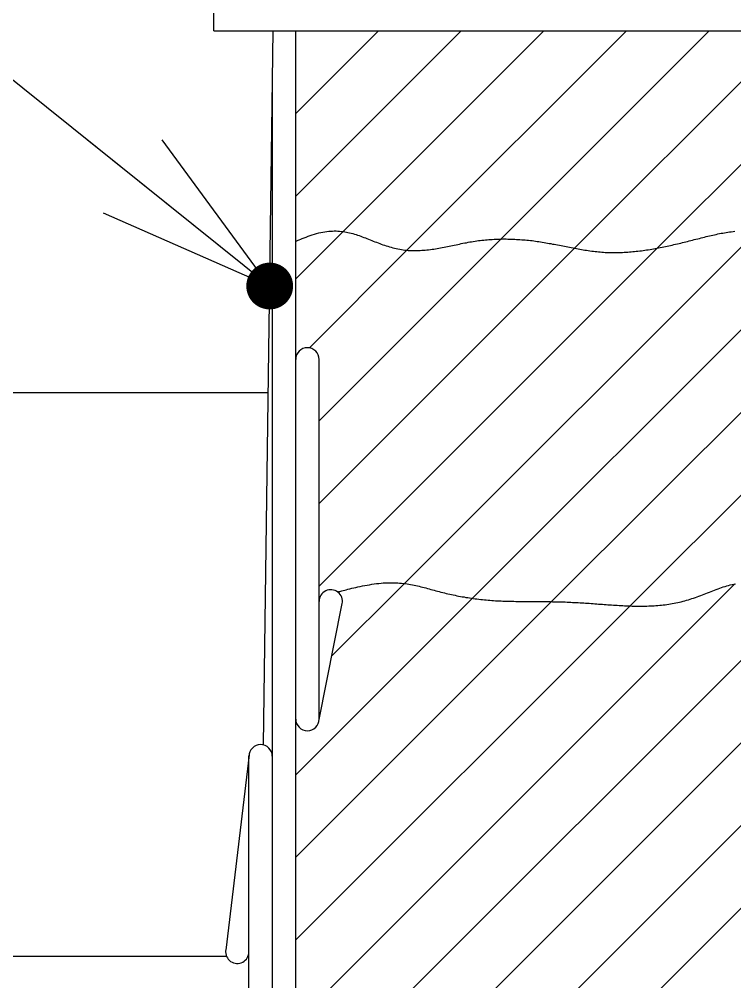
# Model space of a CAD drawing. Extents: x 443 to 1217, y -1921 to -677.
# Drawn here: x 899.13 to 907.28, y -1440.56 to -1429.59 of the extents above; entities that cross this region are included whole.
import ezdxf

# ---------------------------------------------------------------- set-up
doc = ezdxf.new("R2010")
doc.units = 0
doc.header["$MEASUREMENT"] = 0
doc.layers.get('0').update_dxf_attribs({"linetype": 'CONTINUOUS'})
for name, color, linetype in [('2', 2, 'CONTINUOUS'), ('3', 8, 'CONTINUOUS'), ('5', 7, 'CONTINUOUS')]:
    doc.layers.add(name, color=color, linetype=linetype)

msp = doc.modelspace()

# ---------------------------------------------------------------- linework, layer by layer
at = {"color": 7, "linetype": 'Continuous'}
msp.add_line((901.984, -1432.628), (887.891, -1421.33), dxfattribs=at)
at = {"color": 0}
for q in [(899.906, -1430.962), (900.76, -1430.96), (900.091, -1431.796)]:
    msp.add_line((901.984, -1432.628), q, dxfattribs=at)
at = {"color": 0, "const_width": 0.266}
msp.add_lwpolyline([(901.964, -1432.76, 1), (902.005, -1432.496, 1), (901.964, -1432.76)], format="xyb", dxfattribs=at)
at = {"layer": '2', "color": 8, "linetype": 'Continuous'}
for p, q in [((902.281, -1430.663), (903.223, -1429.721)), ((902.281, -1431.604), (904.165, -1429.721)), ((902.805, -1432.022), (905.107, -1429.721)), ((903.548, -1432.221), (906.048, -1429.721)), ((904.619, -1432.092), (906.99, -1429.721)), ((905.456, -1432.197), (907.932, -1429.721)), ((906.399, -1432.196), (908.874, -1429.721)), ((902.281, -1432.546), (902.805, -1432.022)), ((903.508, -1436.028), (907.547, -1431.99)), ((904.293, -1436.186), (908.407, -1432.071)), ((902.547, -1434.164), (904.619, -1432.092)), ((905.195, -1436.225), (909.31, -1432.111)), ((902.437, -1433.332), (903.548, -1432.221)), ((902.547, -1436.047), (906.399, -1432.196)), ((902.547, -1435.106), (905.456, -1432.197)), ((906.088, -1436.274), (910.161, -1432.201)), ((902.281, -1442.907), (909.197, -1435.991)), ((902.281, -1443.849), (910.118, -1436.012)), ((902.281, -1441.023), (907.281, -1436.023)), ((902.281, -1441.965), (908.138, -1436.108)), ((902.693, -1436.844), (903.508, -1436.028)), ((902.852, -1444.22), (910.943, -1436.129)), ((902.281, -1438.198), (904.293, -1436.186)), ((902.281, -1439.139), (905.195, -1436.225)), ((902.281, -1440.081), (906.088, -1436.274))]:
    msp.add_line(p, q, dxfattribs=at)
at = {"layer": '3', "color": 3, "linetype": 'Continuous'}
for p, q in [((901.349, -1429.721), (901.349, -1426.258)), ((901.349, -1429.721), (914.669, -1429.721)), ((901.913, -1437.855), (902.024, -1429.721)), ((902.281, -1450.5), (902.281, -1429.721)), ((902.015, -1450.5), (902.015, -1430.413)), ((902.547, -1437.563), (902.547, -1433.464)), ((902.545, -1437.589), (902.811, -1436.247)), ((901.749, -1437.972), (901.483, -1440.199)), ((901.748, -1449.976), (901.748, -1437.988))]:
    msp.add_line(p, q, dxfattribs=at)
at = {"layer": '3', "color": 3}
for p, q in [((902.377, -1432.078), (902.399, -1432.07)), ((902.399, -1432.07), (902.422, -1432.061)), ((902.422, -1432.061), (902.446, -1432.053)), ((902.446, -1432.053), (902.47, -1432.044)), ((902.47, -1432.044), (902.495, -1432.037)), ((902.495, -1432.037), (902.519, -1432.03)), ((902.519, -1432.03), (902.543, -1432.023)), ((902.543, -1432.023), (902.567, -1432.018)), ((902.567, -1432.018), (902.59, -1432.013)), ((902.59, -1432.013), (902.613, -1432.009)), ((902.613, -1432.009), (902.635, -1432.006)), ((902.635, -1432.006), (902.657, -1432.003)), ((902.657, -1432.003), (902.678, -1432.002)), ((902.678, -1432.002), (902.7, -1432.001)), ((902.7, -1432.001), (902.72, -1432)), ((902.72, -1432), (902.741, -1432)), ((902.741, -1432), (902.761, -1432.001)), ((902.761, -1432.001), (902.781, -1432.003)), ((902.781, -1432.003), (902.801, -1432.005)), ((902.801, -1432.005), (902.82, -1432.007)), ((902.82, -1432.007), (902.839, -1432.01)), ((902.839, -1432.01), (902.858, -1432.013)), ((902.858, -1432.013), (902.876, -1432.017)), ((902.876, -1432.017), (902.895, -1432.021)), ((902.895, -1432.021), (902.913, -1432.026)), ((902.913, -1432.026), (902.932, -1432.031)), ((902.932, -1432.031), (902.95, -1432.036)), ((902.95, -1432.036), (902.968, -1432.042)), ((902.968, -1432.042), (902.986, -1432.048)), ((902.986, -1432.048), (903.003, -1432.054)), ((903.003, -1432.054), (903.021, -1432.06)), ((903.021, -1432.06), (903.039, -1432.067)), ((903.039, -1432.067), (903.057, -1432.074)), ((906.916, -1432.075), (906.935, -1432.07)), ((906.935, -1432.07), (906.954, -1432.065)), ((906.954, -1432.065), (906.973, -1432.061)), ((906.973, -1432.061), (906.992, -1432.056)), ((906.992, -1432.056), (907.011, -1432.052)), ((907.011, -1432.052), (907.031, -1432.047)), ((907.031, -1432.047), (907.05, -1432.043)), ((907.05, -1432.043), (907.069, -1432.039)), ((907.069, -1432.039), (907.088, -1432.035)), ((907.088, -1432.035), (907.107, -1432.031)), ((907.107, -1432.031), (907.126, -1432.027)), ((907.126, -1432.027), (907.146, -1432.024)), ((907.146, -1432.024), (907.165, -1432.02)), ((907.165, -1432.02), (907.184, -1432.017)), ((907.184, -1432.017), (907.204, -1432.014)), ((907.204, -1432.014), (907.223, -1432.011)), ((907.223, -1432.011), (907.242, -1432.009)), ((907.242, -1432.009), (907.262, -1432.006)), ((907.262, -1432.006), (907.281, -1432.004)), ((902.281, -1432.118), (902.286, -1432.116)), ((902.286, -1432.116), (902.295, -1432.112)), ((902.295, -1432.112), (902.307, -1432.107)), ((902.307, -1432.107), (902.321, -1432.101)), ((902.321, -1432.101), (902.338, -1432.094)), ((902.338, -1432.094), (902.356, -1432.086)), ((902.356, -1432.086), (902.377, -1432.078)), ((903.057, -1432.074), (903.074, -1432.08)), ((903.074, -1432.08), (903.092, -1432.087)), ((903.092, -1432.087), (903.11, -1432.094)), ((903.11, -1432.094), (903.128, -1432.101)), ((903.128, -1432.101), (903.146, -1432.109)), ((903.146, -1432.109), (903.164, -1432.116)), ((903.164, -1432.116), (903.182, -1432.123)), ((903.182, -1432.123), (903.2, -1432.13)), ((903.2, -1432.13), (903.218, -1432.137)), ((903.218, -1432.137), (903.237, -1432.143)), ((903.237, -1432.143), (903.255, -1432.15)), ((903.255, -1432.15), (903.274, -1432.157)), ((903.274, -1432.157), (903.293, -1432.163)), ((903.293, -1432.163), (903.312, -1432.169)), ((903.312, -1432.169), (903.331, -1432.175)), ((903.331, -1432.175), (903.35, -1432.181)), ((903.35, -1432.181), (903.369, -1432.186)), ((903.97, -1432.185), (903.989, -1432.181)), ((903.989, -1432.181), (904.009, -1432.177)), ((904.009, -1432.177), (904.029, -1432.173)), ((904.029, -1432.173), (904.048, -1432.169)), ((904.048, -1432.169), (904.068, -1432.165)), ((904.068, -1432.165), (904.087, -1432.161)), ((904.087, -1432.161), (904.107, -1432.157)), ((904.107, -1432.157), (904.126, -1432.153)), ((904.126, -1432.153), (904.146, -1432.149)), ((904.146, -1432.149), (904.166, -1432.145)), ((904.166, -1432.145), (904.185, -1432.141)), ((904.185, -1432.141), (904.205, -1432.137)), ((904.205, -1432.137), (904.225, -1432.134)), ((904.225, -1432.134), (904.244, -1432.13)), ((904.244, -1432.13), (904.264, -1432.126)), ((904.264, -1432.126), (904.284, -1432.123)), ((904.284, -1432.123), (904.303, -1432.12)), ((904.303, -1432.12), (904.323, -1432.117)), ((904.323, -1432.117), (904.343, -1432.114)), ((904.343, -1432.114), (904.362, -1432.111)), ((904.362, -1432.111), (904.382, -1432.109)), ((904.382, -1432.109), (904.402, -1432.107)), ((904.402, -1432.107), (904.422, -1432.105)), ((904.422, -1432.105), (904.441, -1432.103)), ((904.441, -1432.103), (904.461, -1432.101)), ((904.461, -1432.101), (904.481, -1432.099)), ((904.481, -1432.099), (904.5, -1432.098)), ((904.5, -1432.098), (904.52, -1432.097)), ((904.52, -1432.097), (904.54, -1432.095)), ((904.54, -1432.095), (904.56, -1432.094)), ((904.56, -1432.094), (904.579, -1432.094)), ((904.579, -1432.094), (904.599, -1432.093)), ((904.599, -1432.093), (904.619, -1432.093)), ((904.619, -1432.093), (904.638, -1432.092)), ((904.638, -1432.092), (904.658, -1432.092)), ((904.658, -1432.092), (904.678, -1432.092)), ((904.678, -1432.092), (904.697, -1432.093)), ((904.697, -1432.093), (904.717, -1432.093)), ((904.717, -1432.093), (904.737, -1432.093)), ((904.737, -1432.093), (904.756, -1432.094)), ((904.756, -1432.094), (904.776, -1432.095)), ((904.776, -1432.095), (904.796, -1432.096)), ((904.796, -1432.096), (904.815, -1432.097)), ((904.815, -1432.097), (904.835, -1432.098)), ((904.835, -1432.098), (904.855, -1432.1)), ((904.855, -1432.1), (904.874, -1432.101)), ((904.874, -1432.101), (904.894, -1432.103)), ((904.894, -1432.103), (904.914, -1432.105)), ((904.914, -1432.105), (904.933, -1432.107)), ((904.933, -1432.107), (904.953, -1432.109)), ((904.953, -1432.109), (904.972, -1432.111)), ((904.972, -1432.111), (904.992, -1432.114)), ((904.992, -1432.114), (905.011, -1432.116)), ((905.011, -1432.116), (905.031, -1432.119)), ((905.031, -1432.119), (905.051, -1432.122)), ((905.051, -1432.122), (905.07, -1432.125)), ((905.07, -1432.125), (905.089, -1432.128)), ((905.089, -1432.128), (905.109, -1432.131)), ((905.109, -1432.131), (905.128, -1432.135)), ((905.128, -1432.135), (905.148, -1432.138)), ((905.148, -1432.138), (905.167, -1432.142)), ((905.167, -1432.142), (905.187, -1432.145)), ((905.187, -1432.145), (905.206, -1432.149)), ((905.206, -1432.149), (905.226, -1432.152)), ((905.226, -1432.152), (905.245, -1432.156)), ((905.245, -1432.156), (905.264, -1432.16)), ((905.264, -1432.16), (905.284, -1432.163)), ((905.284, -1432.163), (905.303, -1432.167)), ((905.303, -1432.167), (905.322, -1432.171)), ((905.322, -1432.171), (905.342, -1432.175)), ((905.342, -1432.175), (905.361, -1432.179)), ((905.361, -1432.179), (905.381, -1432.183)), ((906.472, -1432.182), (906.492, -1432.178)), ((906.492, -1432.178), (906.511, -1432.174)), ((906.511, -1432.174), (906.53, -1432.169)), ((906.53, -1432.169), (906.55, -1432.165)), ((906.55, -1432.165), (906.569, -1432.161)), ((906.569, -1432.161), (906.589, -1432.156)), ((906.589, -1432.156), (906.608, -1432.152)), ((906.608, -1432.152), (906.628, -1432.147)), ((906.628, -1432.147), (906.647, -1432.143)), ((906.647, -1432.143), (906.666, -1432.138)), ((906.666, -1432.138), (906.686, -1432.133)), ((906.686, -1432.133), (906.705, -1432.129)), ((906.705, -1432.129), (906.724, -1432.124)), ((906.724, -1432.124), (906.743, -1432.119)), ((906.743, -1432.119), (906.763, -1432.114)), ((906.763, -1432.114), (906.782, -1432.109)), ((906.782, -1432.109), (906.801, -1432.104)), ((906.801, -1432.104), (906.82, -1432.099)), ((906.82, -1432.099), (906.839, -1432.094)), ((906.839, -1432.094), (906.859, -1432.09)), ((906.859, -1432.09), (906.878, -1432.085)), ((906.878, -1432.085), (906.897, -1432.08)), ((906.897, -1432.08), (906.916, -1432.075)), ((903.369, -1432.186), (903.388, -1432.192)), ((903.388, -1432.192), (903.407, -1432.196)), ((903.407, -1432.196), (903.426, -1432.201)), ((903.426, -1432.201), (903.445, -1432.205)), ((903.445, -1432.205), (903.465, -1432.209)), ((903.465, -1432.209), (903.484, -1432.212)), ((903.484, -1432.212), (903.503, -1432.215)), ((903.503, -1432.215), (903.522, -1432.218)), ((903.522, -1432.218), (903.542, -1432.22)), ((903.542, -1432.22), (903.561, -1432.222)), ((903.561, -1432.222), (903.58, -1432.223)), ((903.58, -1432.223), (903.6, -1432.224)), ((903.6, -1432.224), (903.619, -1432.224)), ((903.619, -1432.224), (903.639, -1432.224)), ((903.639, -1432.224), (903.658, -1432.224)), ((903.658, -1432.224), (903.678, -1432.223)), ((903.678, -1432.223), (903.697, -1432.223)), ((903.697, -1432.223), (903.716, -1432.221)), ((903.716, -1432.221), (903.736, -1432.22)), ((903.736, -1432.22), (903.755, -1432.218)), ((903.755, -1432.218), (903.775, -1432.216)), ((903.775, -1432.216), (903.794, -1432.214)), ((903.794, -1432.214), (903.814, -1432.211)), ((903.814, -1432.211), (903.833, -1432.209)), ((903.833, -1432.209), (903.853, -1432.206)), ((903.853, -1432.206), (903.872, -1432.203)), ((903.872, -1432.203), (903.892, -1432.199)), ((903.892, -1432.199), (903.911, -1432.196)), ((903.911, -1432.196), (903.931, -1432.192)), ((903.931, -1432.192), (903.95, -1432.189)), ((903.95, -1432.189), (903.97, -1432.185)), ((905.381, -1432.183), (905.4, -1432.186)), ((905.4, -1432.186), (905.419, -1432.19)), ((905.419, -1432.19), (905.439, -1432.194)), ((905.439, -1432.194), (905.458, -1432.197)), ((905.458, -1432.197), (905.477, -1432.201)), ((905.477, -1432.201), (905.497, -1432.204)), ((905.497, -1432.204), (905.516, -1432.208)), ((905.516, -1432.208), (905.535, -1432.211)), ((905.535, -1432.211), (905.555, -1432.214)), ((905.555, -1432.214), (905.574, -1432.218)), ((905.574, -1432.218), (905.594, -1432.221)), ((905.594, -1432.221), (905.613, -1432.223)), ((905.613, -1432.223), (905.632, -1432.226)), ((905.632, -1432.226), (905.652, -1432.229)), ((905.652, -1432.229), (905.671, -1432.231)), ((905.671, -1432.231), (905.691, -1432.234)), ((905.691, -1432.234), (905.71, -1432.236)), ((905.71, -1432.236), (905.729, -1432.238)), ((905.729, -1432.238), (905.749, -1432.24)), ((905.749, -1432.24), (905.768, -1432.241)), ((905.768, -1432.241), (905.788, -1432.243)), ((905.788, -1432.243), (905.807, -1432.244)), ((905.807, -1432.244), (905.827, -1432.245)), ((905.827, -1432.245), (905.846, -1432.245)), ((905.846, -1432.245), (905.866, -1432.246)), ((905.866, -1432.246), (905.885, -1432.246)), ((905.885, -1432.246), (905.905, -1432.246)), ((905.905, -1432.246), (905.924, -1432.246)), ((905.924, -1432.246), (905.944, -1432.246)), ((905.944, -1432.246), (905.964, -1432.246)), ((905.964, -1432.246), (905.983, -1432.245)), ((905.983, -1432.245), (906.003, -1432.244)), ((906.003, -1432.244), (906.022, -1432.243)), ((906.022, -1432.243), (906.042, -1432.242)), ((906.042, -1432.242), (906.062, -1432.241)), ((906.062, -1432.241), (906.081, -1432.24)), ((906.081, -1432.24), (906.101, -1432.238)), ((906.101, -1432.238), (906.12, -1432.236)), ((906.12, -1432.236), (906.14, -1432.234)), ((906.14, -1432.234), (906.159, -1432.232)), ((906.159, -1432.232), (906.179, -1432.23)), ((906.179, -1432.23), (906.199, -1432.228)), ((906.199, -1432.228), (906.218, -1432.225)), ((906.218, -1432.225), (906.238, -1432.223)), ((906.238, -1432.223), (906.257, -1432.22)), ((906.257, -1432.22), (906.277, -1432.217)), ((906.277, -1432.217), (906.296, -1432.214)), ((906.296, -1432.214), (906.316, -1432.211)), ((906.316, -1432.211), (906.335, -1432.208)), ((906.335, -1432.208), (906.355, -1432.204)), ((906.355, -1432.204), (906.375, -1432.201)), ((906.375, -1432.201), (906.394, -1432.197)), ((906.394, -1432.197), (906.414, -1432.193)), ((906.414, -1432.193), (906.433, -1432.19)), ((906.433, -1432.19), (906.453, -1432.186)), ((906.453, -1432.186), (906.472, -1432.182)), ((903.174, -1436.023), (903.201, -1436.02)), ((903.201, -1436.02), (903.227, -1436.017)), ((903.227, -1436.017), (903.253, -1436.014)), ((903.253, -1436.014), (903.278, -1436.012)), ((903.278, -1436.012), (903.303, -1436.01)), ((903.303, -1436.01), (903.327, -1436.009)), ((903.327, -1436.009), (903.351, -1436.009)), ((903.351, -1436.009), (903.375, -1436.009)), ((903.375, -1436.009), (903.398, -1436.009)), ((903.398, -1436.009), (903.42, -1436.01)), ((903.42, -1436.01), (903.442, -1436.011)), ((903.442, -1436.011), (903.464, -1436.013)), ((903.464, -1436.013), (903.486, -1436.014)), ((903.486, -1436.014), (903.507, -1436.017)), ((903.507, -1436.017), (903.528, -1436.019)), ((903.528, -1436.019), (903.549, -1436.022)), ((902.76, -1436.114), (902.765, -1436.113)), ((902.765, -1436.113), (902.772, -1436.111)), ((902.772, -1436.111), (902.782, -1436.108)), ((902.782, -1436.108), (902.793, -1436.105)), ((902.793, -1436.105), (902.807, -1436.102)), ((902.807, -1436.102), (902.822, -1436.098)), ((902.822, -1436.098), (902.839, -1436.093)), ((902.839, -1436.093), (902.857, -1436.089)), ((902.857, -1436.089), (902.876, -1436.084)), ((902.876, -1436.084), (902.897, -1436.078)), ((902.897, -1436.078), (902.919, -1436.073)), ((902.919, -1436.073), (902.942, -1436.068)), ((902.942, -1436.068), (902.966, -1436.062)), ((902.966, -1436.062), (902.99, -1436.057)), ((902.99, -1436.057), (903.016, -1436.052)), ((903.016, -1436.052), (903.042, -1436.046)), ((903.042, -1436.046), (903.068, -1436.041)), ((903.068, -1436.041), (903.094, -1436.036)), ((903.094, -1436.036), (903.121, -1436.032)), ((903.121, -1436.032), (903.148, -1436.027)), ((903.148, -1436.027), (903.174, -1436.023)), ((903.549, -1436.022), (903.569, -1436.026)), ((903.569, -1436.026), (903.589, -1436.029)), ((903.589, -1436.029), (903.609, -1436.033)), ((903.609, -1436.033), (903.629, -1436.037)), ((903.629, -1436.037), (903.649, -1436.041)), ((903.649, -1436.041), (903.668, -1436.045)), ((903.668, -1436.045), (903.687, -1436.05)), ((903.687, -1436.05), (903.706, -1436.055)), ((903.706, -1436.055), (903.726, -1436.059)), ((903.726, -1436.059), (903.745, -1436.064)), ((903.745, -1436.064), (903.764, -1436.069)), ((903.764, -1436.069), (903.783, -1436.074)), ((903.783, -1436.074), (903.801, -1436.08)), ((903.801, -1436.08), (903.82, -1436.085)), ((903.82, -1436.085), (903.839, -1436.09)), ((903.839, -1436.09), (903.858, -1436.095)), ((903.858, -1436.095), (903.878, -1436.101)), ((903.878, -1436.101), (903.897, -1436.106)), ((903.897, -1436.106), (903.916, -1436.111)), ((903.916, -1436.111), (903.935, -1436.116)), ((903.935, -1436.116), (903.955, -1436.121)), ((903.955, -1436.121), (903.975, -1436.126)), ((903.975, -1436.126), (903.994, -1436.131)), ((903.994, -1436.131), (904.014, -1436.135)), ((906.952, -1436.132), (906.972, -1436.124)), ((906.972, -1436.124), (906.992, -1436.116)), ((906.992, -1436.116), (907.012, -1436.108)), ((907.012, -1436.108), (907.031, -1436.101)), ((907.031, -1436.101), (907.051, -1436.093)), ((907.051, -1436.093), (907.071, -1436.086)), ((907.071, -1436.086), (907.091, -1436.079)), ((907.091, -1436.079), (907.11, -1436.072)), ((907.11, -1436.072), (907.13, -1436.065)), ((907.13, -1436.065), (907.15, -1436.058)), ((907.15, -1436.058), (907.17, -1436.052)), ((907.17, -1436.052), (907.19, -1436.046)), ((907.19, -1436.046), (907.21, -1436.04)), ((907.21, -1436.04), (907.23, -1436.035)), ((907.23, -1436.035), (907.25, -1436.03)), ((907.25, -1436.03), (907.27, -1436.026)), ((907.27, -1436.026), (907.29, -1436.022)), ((904.014, -1436.135), (904.035, -1436.14)), ((904.035, -1436.14), (904.055, -1436.144)), ((904.055, -1436.144), (904.075, -1436.149)), ((904.075, -1436.149), (904.095, -1436.153)), ((904.095, -1436.153), (904.116, -1436.157)), ((904.116, -1436.157), (904.136, -1436.161)), ((904.136, -1436.161), (904.157, -1436.165)), ((904.157, -1436.165), (904.178, -1436.169)), ((904.178, -1436.169), (904.198, -1436.172)), ((904.198, -1436.172), (904.219, -1436.176)), ((904.219, -1436.176), (904.24, -1436.179)), ((904.24, -1436.179), (904.261, -1436.182)), ((904.261, -1436.182), (904.282, -1436.186)), ((904.282, -1436.186), (904.303, -1436.189)), ((904.303, -1436.189), (904.324, -1436.192)), ((904.324, -1436.192), (904.345, -1436.194)), ((904.345, -1436.194), (904.366, -1436.197)), ((904.366, -1436.197), (904.388, -1436.199)), ((904.388, -1436.199), (904.409, -1436.202)), ((904.409, -1436.202), (904.43, -1436.204)), ((904.43, -1436.204), (904.451, -1436.206)), ((904.451, -1436.206), (904.472, -1436.208)), ((904.472, -1436.208), (904.493, -1436.21)), ((904.493, -1436.21), (904.514, -1436.211)), ((904.514, -1436.211), (904.535, -1436.213)), ((904.535, -1436.213), (904.556, -1436.214)), ((904.556, -1436.214), (904.577, -1436.215)), ((904.577, -1436.215), (904.598, -1436.216)), ((904.598, -1436.216), (904.619, -1436.217)), ((904.619, -1436.217), (904.64, -1436.218)), ((904.64, -1436.218), (904.661, -1436.219)), ((904.661, -1436.219), (904.682, -1436.219)), ((904.682, -1436.219), (904.703, -1436.22)), ((904.703, -1436.22), (904.724, -1436.221)), ((904.724, -1436.221), (904.745, -1436.221)), ((904.745, -1436.221), (904.766, -1436.221)), ((904.766, -1436.221), (904.787, -1436.222)), ((904.787, -1436.222), (904.808, -1436.222)), ((904.808, -1436.222), (904.828, -1436.222)), ((904.828, -1436.222), (904.849, -1436.222)), ((904.849, -1436.222), (904.87, -1436.222)), ((904.87, -1436.222), (904.891, -1436.223)), ((904.891, -1436.223), (904.912, -1436.223)), ((904.912, -1436.223), (904.933, -1436.223)), ((904.933, -1436.223), (904.954, -1436.223)), ((904.954, -1436.223), (904.974, -1436.223)), ((904.974, -1436.223), (904.995, -1436.223)), ((904.995, -1436.223), (905.016, -1436.223)), ((905.016, -1436.223), (905.037, -1436.223)), ((905.037, -1436.223), (905.058, -1436.224)), ((905.058, -1436.224), (905.079, -1436.224)), ((905.079, -1436.224), (905.099, -1436.224)), ((905.099, -1436.224), (905.12, -1436.224)), ((905.12, -1436.224), (905.141, -1436.225)), ((905.141, -1436.225), (905.162, -1436.225)), ((905.162, -1436.225), (905.183, -1436.225)), ((905.183, -1436.225), (905.204, -1436.226)), ((905.204, -1436.226), (905.225, -1436.226)), ((905.225, -1436.226), (905.246, -1436.226)), ((905.246, -1436.226), (905.267, -1436.227)), ((905.267, -1436.227), (905.288, -1436.227)), ((905.288, -1436.227), (905.309, -1436.228)), ((905.309, -1436.228), (905.329, -1436.229)), ((905.329, -1436.229), (905.35, -1436.229)), ((905.35, -1436.229), (905.371, -1436.23)), ((905.371, -1436.23), (905.392, -1436.231)), ((905.392, -1436.231), (905.414, -1436.232)), ((905.414, -1436.232), (905.435, -1436.233)), ((905.435, -1436.233), (905.456, -1436.234)), ((905.456, -1436.234), (905.477, -1436.235)), ((905.477, -1436.235), (905.498, -1436.236)), ((905.498, -1436.236), (905.519, -1436.237)), ((905.519, -1436.237), (905.54, -1436.238)), ((905.54, -1436.238), (905.561, -1436.24)), ((905.561, -1436.24), (905.582, -1436.241)), ((906.591, -1436.244), (906.611, -1436.24)), ((906.611, -1436.24), (906.632, -1436.235)), ((906.632, -1436.235), (906.652, -1436.231)), ((906.652, -1436.231), (906.672, -1436.226)), ((906.672, -1436.226), (906.693, -1436.221)), ((906.693, -1436.221), (906.713, -1436.215)), ((906.713, -1436.215), (906.733, -1436.21)), ((906.733, -1436.21), (906.753, -1436.204)), ((906.753, -1436.204), (906.773, -1436.197)), ((906.773, -1436.197), (906.793, -1436.191)), ((906.793, -1436.191), (906.813, -1436.184)), ((906.813, -1436.184), (906.833, -1436.177)), ((906.833, -1436.177), (906.853, -1436.17)), ((906.853, -1436.17), (906.873, -1436.162)), ((906.873, -1436.162), (906.893, -1436.155)), ((906.893, -1436.155), (906.912, -1436.147)), ((906.912, -1436.147), (906.932, -1436.139)), ((906.932, -1436.139), (906.952, -1436.132)), ((905.582, -1436.241), (905.603, -1436.243)), ((905.603, -1436.243), (905.624, -1436.244)), ((905.624, -1436.244), (905.646, -1436.246)), ((905.646, -1436.246), (905.667, -1436.247)), ((905.667, -1436.247), (905.688, -1436.249)), ((905.688, -1436.249), (905.709, -1436.25)), ((905.709, -1436.25), (905.73, -1436.252)), ((905.73, -1436.252), (905.751, -1436.253)), ((905.751, -1436.253), (905.773, -1436.255)), ((905.773, -1436.255), (905.794, -1436.257)), ((905.794, -1436.257), (905.815, -1436.258)), ((905.815, -1436.258), (905.836, -1436.26)), ((905.836, -1436.26), (905.858, -1436.261)), ((905.858, -1436.261), (905.879, -1436.263)), ((905.879, -1436.263), (905.9, -1436.264)), ((905.9, -1436.264), (905.921, -1436.266)), ((905.921, -1436.266), (905.942, -1436.267)), ((905.942, -1436.267), (905.963, -1436.268)), ((905.963, -1436.268), (905.985, -1436.269)), ((905.985, -1436.269), (906.006, -1436.27)), ((906.006, -1436.27), (906.027, -1436.272)), ((906.027, -1436.272), (906.048, -1436.272)), ((906.048, -1436.272), (906.069, -1436.273)), ((906.069, -1436.273), (906.09, -1436.274)), ((906.09, -1436.274), (906.111, -1436.275)), ((906.111, -1436.275), (906.133, -1436.275)), ((906.133, -1436.275), (906.154, -1436.276)), ((906.154, -1436.276), (906.175, -1436.276)), ((906.175, -1436.276), (906.196, -1436.276)), ((906.196, -1436.276), (906.217, -1436.276)), ((906.217, -1436.276), (906.238, -1436.276)), ((906.238, -1436.276), (906.259, -1436.276)), ((906.259, -1436.276), (906.28, -1436.275)), ((906.28, -1436.275), (906.301, -1436.274)), ((906.301, -1436.274), (906.322, -1436.274)), ((906.322, -1436.274), (906.342, -1436.273)), ((906.342, -1436.273), (906.363, -1436.271)), ((906.363, -1436.271), (906.384, -1436.27)), ((906.384, -1436.27), (906.405, -1436.268)), ((906.405, -1436.268), (906.426, -1436.267)), ((906.426, -1436.267), (906.447, -1436.265)), ((906.447, -1436.265), (906.467, -1436.262)), ((906.467, -1436.262), (906.488, -1436.26)), ((906.488, -1436.26), (906.508, -1436.257)), ((906.508, -1436.257), (906.529, -1436.254)), ((906.529, -1436.254), (906.55, -1436.251)), ((906.55, -1436.251), (906.57, -1436.247)), ((906.57, -1436.247), (906.591, -1436.244))]:
    msp.add_line(p, q, dxfattribs=at)
at = {"layer": '3', "color": 3, "linetype": 'Continuous'}
for centre, start, end in [((902.414, -1433.464), 0, 180), ((902.681, -1436.222), 348.7707, 180), ((902.414, -1437.563), 180, 360), ((901.881, -1437.988), 0, 180), ((901.615, -1440.215), 173.1776, 360)]:
    msp.add_arc(centre, 0.133, start, end, dxfattribs=at)
at = {"layer": '5', "color": 3, "linetype": 'Continuous'}
for p, q in [((882.713, -1433.84), (901.968, -1433.84)), ((881.857, -1440.267), (901.492, -1440.267))]:
    msp.add_line(p, q, dxfattribs=at)

doc.saveas('drawing.dxf')
